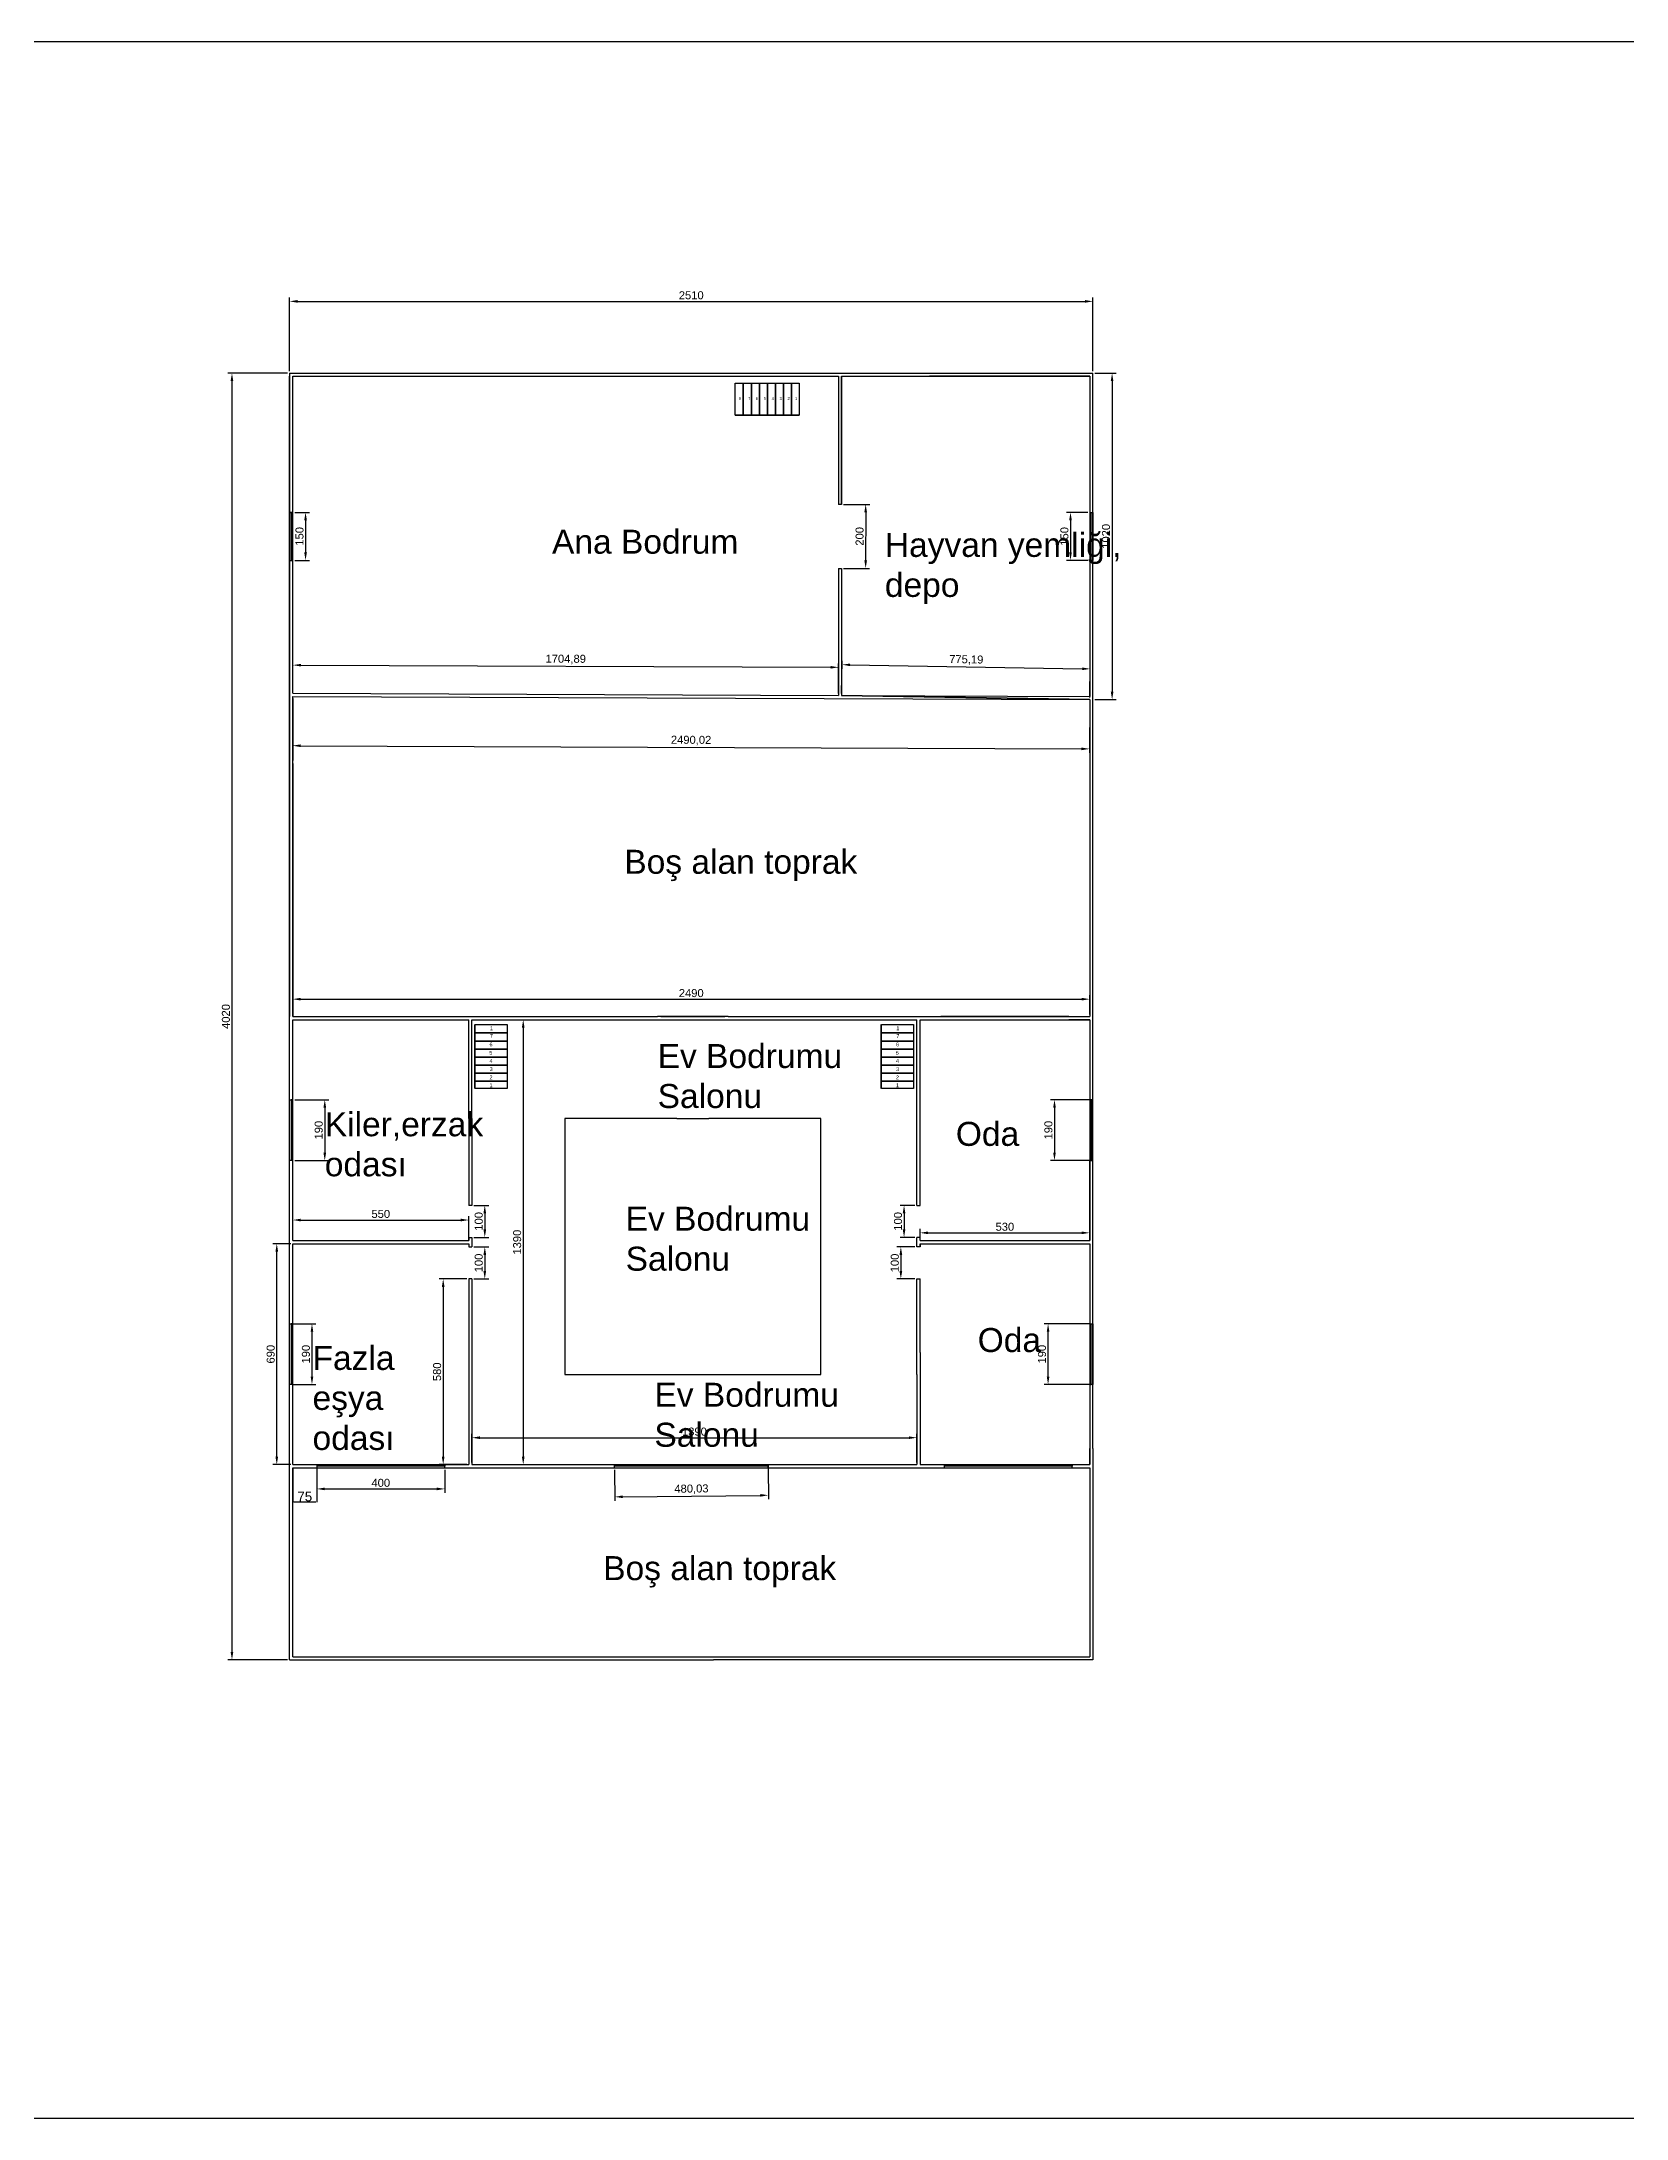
# Model space of a CAD drawing. Header units: millimetres. Extents: x 27207 to 63174, y 4783 to 28482.
# Drawn here: x 43365 to 48317, y 4783 to 11272 of the extents above; entities that cross this region are included whole.
import ezdxf

# ---------------------------------------------------------------- set-up
doc = ezdxf.new("R2010")
doc.units = ezdxf.units.MM
doc.header["$LTSCALE"] = 20
doc.layers.get('Defpoints').update_dxf_attribs({"color": 5})
doc.layers.add('İsimler', color=2, linetype='Continuous')
doc.layers.add('Uzunluklar', color=4, linetype='Continuous', lineweight=211)
doc.styles.add('Arial_3', font='Arial Unicode MS.ttf', dxfattribs={"height": 3})
doc.styles.get("Standard").update_dxf_attribs({"font": 'Arial Unicode MS.ttf'})
doc.dimstyles.new('Decimal-25', dxfattribs={"dimscale": 10, "dimtxt": 2.5, "dimasz": 2.5, "dimexe": 1.25, "dimexo": 0.625, "dimtad": 1, "dimtxsty": 'Standard', "dimcen": 2.5, "dimadec": 0, "dimazin": 0, "dimtfac": 1, "dimtmove": 0, "dimatfit": 3, "dimfxl": 1, "dimarcsym": 0})
doc.dimstyles.new('Decimal-3', dxfattribs={"dimscale": 1.2, "dimtxt": 2.5, "dimasz": 2.5, "dimexe": 1.25, "dimexo": 0.625, "dimtad": 1, "dimtxsty": 'Standard', "dimcen": 2.5, "dimadec": 0, "dimazin": 0, "dimtfac": 1, "dimtmove": 0, "dimatfit": 3, "dimfxl": 1, "dimarcsym": 0})

# ---------------------------------------------------------------- blocks, each defined once
blk = doc.blocks.new('*D220')
at = {"layer": 'Defpoints', "color": 0, "transparency": 16777216}
for p in [(46650, 10460), (44140, 10235.9), (46650, 10235.9)]:
    blk.add_point(p, dxfattribs=at)
at = {"layer": 'Uzunluklar', "color": 0, "lineweight": -2, "transparency": 16777216}
for p, q in [((44140, 10242.1), (44140, 10472.5)), ((44165, 10460), (46625, 10460)), ((46650, 10242.1), (46650, 10472.5))]:
    blk.add_line(p, q, dxfattribs=at)
at = {"layer": 'Uzunluklar', "color": 0, "transparency": 16777216}
for points in [[(44165, 10464.2), (44165, 10455.8), (44140, 10460)], [(46625, 10464.2), (46625, 10455.8), (46650, 10460)]]:
    blk.add_solid(points, dxfattribs=at)
at = {"layer": 'Uzunluklar', "color": 0, "transparency": 16777216, "insert": (45395, 10478.9), "char_height": 25, "attachment_point": 5}
blk.add_mtext('2510', dxfattribs=at)
blk = doc.blocks.new('*D221')
at = {"layer": 'Defpoints', "color": 0, "transparency": 16777216}
for p in [(44140, 10235.9), (43960, 6215.9), (44140, 6215.9)]:
    blk.add_point(p, dxfattribs=at)
at = {"layer": 'Uzunluklar', "color": 0, "lineweight": -2, "transparency": 16777216}
for p, q in [((44133.8, 10235.9), (43947.5, 10235.9)), ((43960, 10210.9), (43960, 6240.9)), ((44133.8, 6215.9), (43947.5, 6215.9))]:
    blk.add_line(p, q, dxfattribs=at)
at = {"layer": 'Uzunluklar', "color": 0, "transparency": 16777216}
for points in [[(43955.8, 10210.9), (43964.2, 10210.9), (43960, 10235.9)], [(43955.8, 6240.9), (43964.2, 6240.9), (43960, 6215.9)]]:
    blk.add_solid(points, dxfattribs=at)
at = {"layer": 'Uzunluklar', "color": 0, "transparency": 16777216, "insert": (43941.1, 8225.9), "char_height": 25, "attachment_point": 5, "rotation": 90}
blk.add_mtext('4020', dxfattribs=at)
blk = doc.blocks.new('*D222')
at = {"layer": 'Defpoints', "color": 0, "transparency": 16777216}
for p in [(45865, 9825.9), (45864.9, 9625.9), (45940, 9625.9)]:
    blk.add_point(p, dxfattribs=at)
at = {"layer": 'Uzunluklar', "color": 0, "lineweight": -2, "transparency": 16777216}
for p, q in [((45871.2, 9825.9), (45952.6, 9825.8)), ((45940.1, 9800.9), (45940, 9650.9)), ((45871.2, 9625.9), (45952.5, 9625.8))]:
    blk.add_line(p, q, dxfattribs=at)
at = {"layer": 'Uzunluklar', "color": 0, "transparency": 16777216}
for points in [[(45935.9, 9800.9), (45944.2, 9800.9), (45940.1, 9825.9)], [(45935.8, 9650.9), (45944.2, 9650.9), (45940, 9625.9)]]:
    blk.add_solid(points, dxfattribs=at)
at = {"layer": 'Uzunluklar', "color": 0, "transparency": 16777216, "insert": (45921.1, 9725.9), "char_height": 25, "attachment_point": 5, "rotation": 89.97666}
blk.add_mtext('200', dxfattribs=at)
blk = doc.blocks.new('*D223')
at = {"layer": 'Defpoints', "color": 0, "transparency": 16777216}
for p in [(46641.6, 9311.8), (45864.9, 9229), (46640, 9215.9)]:
    blk.add_point(p, dxfattribs=at)
at = {"layer": 'Uzunluklar', "color": 0, "lineweight": -2, "transparency": 16777216}
for p, q in [((45865, 9235.3), (45866.8, 9337.5)), ((45891.5, 9324.6), (46616.6, 9312.3)), ((46640.1, 9222.1), (46641.8, 9324.3))]:
    blk.add_line(p, q, dxfattribs=at)
at = {"layer": 'Uzunluklar', "color": 0, "transparency": 16777216}
for points in [[(45891.6, 9328.7), (45891.5, 9320.4), (45866.5, 9325)], [(46616.7, 9316.4), (46616.6, 9308.1), (46641.6, 9311.8)]]:
    blk.add_solid(points, dxfattribs=at)
at = {"layer": 'Uzunluklar', "color": 0, "transparency": 16777216, "insert": (46254.4, 9339.5), "char_height": 25, "attachment_point": 5, "rotation": 359.02779}
blk.add_mtext('775,19', dxfattribs=at)
blk = doc.blocks.new('*D224')
at = {"layer": 'Defpoints', "color": 0, "transparency": 16777216}
for p in [(45855.3, 9316.7), (44150, 9235.9), (45854.9, 9229)]:
    blk.add_point(p, dxfattribs=at)
at = {"layer": 'Uzunluklar', "color": 0, "lineweight": -2, "transparency": 16777216}
for p, q in [((44150.1, 9242.1), (44150.4, 9336.1)), ((44175.4, 9323.5), (45830.3, 9316.8)), ((45854.9, 9235.3), (45855.3, 9329.2))]:
    blk.add_line(p, q, dxfattribs=at)
at = {"layer": 'Uzunluklar', "color": 0, "transparency": 16777216}
for points in [[(44175.4, 9327.6), (44175.4, 9319.3), (44150.4, 9323.6)], [(45830.3, 9321), (45830.3, 9312.7), (45855.3, 9316.7)]]:
    blk.add_solid(points, dxfattribs=at)
at = {"layer": 'Uzunluklar', "color": 0, "transparency": 16777216, "insert": (45002.9, 9341.3), "char_height": 25, "attachment_point": 5, "rotation": 359.7699}
blk.add_mtext('1704,89', dxfattribs=at)
blk = doc.blocks.new('*D225')
at = {"layer": 'Defpoints', "color": 0, "transparency": 16777216}
for p in [(44150, 9800.9), (44150, 9650.9), (44190, 9650.9)]:
    blk.add_point(p, dxfattribs=at)
at = {"layer": 'Uzunluklar', "color": 0, "lineweight": -2, "transparency": 16777216}
for p, q in [((44156.2, 9800.9), (44202.5, 9800.9)), ((44190, 9775.9), (44190, 9675.9)), ((44156.2, 9650.9), (44202.5, 9650.9))]:
    blk.add_line(p, q, dxfattribs=at)
at = {"layer": 'Uzunluklar', "color": 0, "transparency": 16777216}
for points in [[(44185.8, 9775.9), (44194.2, 9775.9), (44190, 9800.9)], [(44185.8, 9675.9), (44194.2, 9675.9), (44190, 9650.9)]]:
    blk.add_solid(points, dxfattribs=at)
at = {"layer": 'Uzunluklar', "color": 0, "transparency": 16777216, "insert": (44171.1, 9725.9), "char_height": 25, "attachment_point": 5, "rotation": 90}
blk.add_mtext('150', dxfattribs=at)
blk = doc.blocks.new('*D226')
at = {"layer": 'Defpoints', "color": 0, "transparency": 16777216}
for p in [(46640, 9800.9), (46580, 9650.9), (46640, 9650.9)]:
    blk.add_point(p, dxfattribs=at)
at = {"layer": 'Uzunluklar', "color": 0, "lineweight": -2, "transparency": 16777216}
for p, q in [((46633.8, 9800.9), (46567.5, 9800.9)), ((46580, 9775.9), (46580, 9675.9)), ((46633.8, 9650.9), (46567.5, 9650.9))]:
    blk.add_line(p, q, dxfattribs=at)
at = {"layer": 'Uzunluklar', "color": 0, "transparency": 16777216}
for points in [[(46575.8, 9775.9), (46584.2, 9775.9), (46580, 9800.9)], [(46575.8, 9675.9), (46584.2, 9675.9), (46580, 9650.9)]]:
    blk.add_solid(points, dxfattribs=at)
at = {"layer": 'Uzunluklar', "color": 0, "transparency": 16777216, "insert": (46561.1, 9725.9), "char_height": 25, "attachment_point": 5, "rotation": 90}
blk.add_mtext('150', dxfattribs=at)
blk = doc.blocks.new('*D227')
at = {"layer": 'Defpoints', "color": 0, "transparency": 16777216}
for p in [(46650, 10235.9), (46650, 9215.9), (46710, 9215.9)]:
    blk.add_point(p, dxfattribs=at)
at = {"layer": 'Uzunluklar', "color": 0, "lineweight": -2, "transparency": 16777216}
for p, q in [((46656.2, 10235.9), (46722.5, 10235.9)), ((46710, 10210.9), (46710, 9240.9)), ((46656.2, 9215.9), (46722.5, 9215.9))]:
    blk.add_line(p, q, dxfattribs=at)
at = {"layer": 'Uzunluklar', "color": 0, "transparency": 16777216}
for points in [[(46705.8, 10210.9), (46714.2, 10210.9), (46710, 10235.9)], [(46705.8, 9240.9), (46714.2, 9240.9), (46710, 9215.9)]]:
    blk.add_solid(points, dxfattribs=at)
at = {"layer": 'Uzunluklar', "color": 0, "transparency": 16777216, "insert": (46691.1, 9725.9), "char_height": 25, "attachment_point": 5, "rotation": 90}
blk.add_mtext('1020', dxfattribs=at)
blk = doc.blocks.new('*D228')
at = {"layer": 'Defpoints', "color": 0, "transparency": 16777216}
for p in [(44150, 9225.9), (46640, 9215.9), (46639.4, 9061.9)]:
    blk.add_point(p, dxfattribs=at)
at = {"layer": 'Uzunluklar', "color": 0, "lineweight": -2, "transparency": 16777216}
for p, q in [((44150, 9219.6), (44149.3, 9059.4)), ((46640, 9209.6), (46639.3, 9049.4)), ((44174.4, 9071.8), (46614.4, 9062))]:
    blk.add_line(p, q, dxfattribs=at)
at = {"layer": 'Uzunluklar', "color": 0, "transparency": 16777216}
for points in [[(44174.4, 9076), (44174.4, 9067.6), (44149.4, 9071.9)], [(46614.4, 9066.2), (46614.4, 9057.8), (46639.4, 9061.9)]]:
    blk.add_solid(points, dxfattribs=at)
at = {"layer": 'Uzunluklar', "color": 0, "transparency": 16777216, "insert": (45394.5, 9088), "char_height": 25, "attachment_point": 5, "rotation": 359.7699}
blk.add_mtext('2490,02', dxfattribs=at)
blk = doc.blocks.new('*D229')
at = {"layer": 'Defpoints', "color": 0, "transparency": 16777216}
for p in [(44150, 7965.9), (44150, 7775.9), (44250, 7775.9)]:
    blk.add_point(p, dxfattribs=at)
at = {"layer": 'Uzunluklar', "color": 0, "lineweight": -2, "transparency": 16777216}
for p, q in [((44156.2, 7965.9), (44262.5, 7965.9)), ((44250, 7940.9), (44250, 7800.9)), ((44156.2, 7775.9), (44262.5, 7775.9))]:
    blk.add_line(p, q, dxfattribs=at)
at = {"layer": 'Uzunluklar', "color": 0, "transparency": 16777216}
for points in [[(44245.8, 7940.9), (44254.2, 7940.9), (44250, 7965.9)], [(44245.8, 7800.9), (44254.2, 7800.9), (44250, 7775.9)]]:
    blk.add_solid(points, dxfattribs=at)
at = {"layer": 'Uzunluklar', "color": 0, "transparency": 16777216, "insert": (44231.1, 7870.9), "char_height": 25, "attachment_point": 5, "rotation": 90}
blk.add_mtext('190', dxfattribs=at)
blk = doc.blocks.new('*D230')
at = {"layer": 'Defpoints', "color": 0, "transparency": 16777216}
for p in [(44700, 7590), (44150, 7525.9), (44700, 7525.9)]:
    blk.add_point(p, dxfattribs=at)
at = {"layer": 'Uzunluklar', "color": 0, "lineweight": -2, "transparency": 16777216}
for p, q in [((44150, 7532.1), (44150, 7602.5)), ((44700, 7532.1), (44700, 7602.5)), ((44175, 7590), (44675, 7590))]:
    blk.add_line(p, q, dxfattribs=at)
at = {"layer": 'Uzunluklar', "color": 0, "transparency": 16777216}
for points in [[(44175, 7594.2), (44175, 7585.8), (44150, 7590)], [(44675, 7594.2), (44675, 7585.8), (44700, 7590)]]:
    blk.add_solid(points, dxfattribs=at)
at = {"layer": 'Uzunluklar', "color": 0, "transparency": 16777216, "insert": (44425, 7608.9), "char_height": 25, "attachment_point": 5}
blk.add_mtext('550', dxfattribs=at)
blk = doc.blocks.new('*D231')
at = {"layer": 'Defpoints', "color": 0, "transparency": 16777216}
for p in [(44145, 7265.9), (44145, 7075.9), (44210, 7075.9)]:
    blk.add_point(p, dxfattribs=at)
at = {"layer": 'Uzunluklar', "color": 0, "lineweight": -2, "transparency": 16777216}
for p, q in [((44151.2, 7265.9), (44222.5, 7265.9)), ((44210, 7240.9), (44210, 7100.9)), ((44151.2, 7075.9), (44222.5, 7075.9))]:
    blk.add_line(p, q, dxfattribs=at)
at = {"layer": 'Uzunluklar', "color": 0, "transparency": 16777216}
for points in [[(44205.8, 7240.9), (44214.2, 7240.9), (44210, 7265.9)], [(44205.8, 7100.9), (44214.2, 7100.9), (44210, 7075.9)]]:
    blk.add_solid(points, dxfattribs=at)
at = {"layer": 'Uzunluklar', "color": 0, "transparency": 16777216, "insert": (44191.1, 7170.9), "char_height": 25, "attachment_point": 5, "rotation": 90}
blk.add_mtext('190', dxfattribs=at)
blk = doc.blocks.new('*D232')
at = {"layer": 'Defpoints', "color": 0, "transparency": 16777216}
for p in [(46510, 7265.9), (46645, 7265.9), (46645, 7075.9)]:
    blk.add_point(p, dxfattribs=at)
at = {"layer": 'Uzunluklar', "color": 0, "lineweight": -2, "transparency": 16777216}
for p, q in [((46638.8, 7265.9), (46497.5, 7265.9)), ((46510, 7100.9), (46510, 7240.9)), ((46638.8, 7075.9), (46497.5, 7075.9))]:
    blk.add_line(p, q, dxfattribs=at)
at = {"layer": 'Uzunluklar', "color": 0, "transparency": 16777216}
for points in [[(46505.8, 7240.9), (46514.2, 7240.9), (46510, 7265.9)], [(46505.8, 7100.9), (46514.2, 7100.9), (46510, 7075.9)]]:
    blk.add_solid(points, dxfattribs=at)
at = {"layer": 'Uzunluklar', "color": 0, "transparency": 16777216, "insert": (46491.1, 7170.9), "char_height": 25, "attachment_point": 5, "rotation": 90}
blk.add_mtext('190', dxfattribs=at)
blk = doc.blocks.new('*D233')
at = {"layer": 'Defpoints', "color": 0, "transparency": 16777216}
for p in [(46645, 7965.9), (46530, 7775.9), (46645, 7775.9)]:
    blk.add_point(p, dxfattribs=at)
at = {"layer": 'Uzunluklar', "color": 0, "lineweight": -2, "transparency": 16777216}
for p, q in [((46638.8, 7965.9), (46517.5, 7965.9)), ((46530, 7940.9), (46530, 7800.9)), ((46638.8, 7775.9), (46517.5, 7775.9))]:
    blk.add_line(p, q, dxfattribs=at)
at = {"layer": 'Uzunluklar', "color": 0, "transparency": 16777216}
for points in [[(46525.8, 7940.9), (46534.2, 7940.9), (46530, 7965.9)], [(46525.8, 7800.9), (46534.2, 7800.9), (46530, 7775.9)]]:
    blk.add_solid(points, dxfattribs=at)
at = {"layer": 'Uzunluklar', "color": 0, "transparency": 16777216, "insert": (46511.1, 7870.9), "char_height": 25, "attachment_point": 5, "rotation": 90}
blk.add_mtext('190', dxfattribs=at)
blk = doc.blocks.new('*D234')
at = {"layer": 'Defpoints', "color": 0, "transparency": 16777216}
for p in [(46100, 7635.9), (46060, 7535.9), (46100, 7535.9)]:
    blk.add_point(p, dxfattribs=at)
at = {"layer": 'Uzunluklar', "color": 0, "lineweight": -2, "transparency": 16777216}
for p, q in [((46093.8, 7635.9), (46047.5, 7635.9)), ((46060, 7610.9), (46060, 7560.9)), ((46093.8, 7535.9), (46047.5, 7535.9))]:
    blk.add_line(p, q, dxfattribs=at)
at = {"layer": 'Uzunluklar', "color": 0, "transparency": 16777216}
for points in [[(46055.8, 7610.9), (46064.2, 7610.9), (46060, 7635.9)], [(46055.8, 7560.9), (46064.2, 7560.9), (46060, 7535.9)]]:
    blk.add_solid(points, dxfattribs=at)
at = {"layer": 'Uzunluklar', "color": 0, "transparency": 16777216, "insert": (46041.1, 7585.9), "char_height": 25, "attachment_point": 5, "rotation": 90}
blk.add_mtext('100', dxfattribs=at)
blk = doc.blocks.new('*D235')
at = {"layer": 'Defpoints', "color": 0, "transparency": 16777216}
for p in [(46100, 7505.9), (46050, 7405.9), (46100, 7405.9)]:
    blk.add_point(p, dxfattribs=at)
at = {"layer": 'Uzunluklar', "color": 0, "lineweight": -2, "transparency": 16777216}
for p, q in [((46093.8, 7505.9), (46037.5, 7505.9)), ((46050, 7480.9), (46050, 7430.9)), ((46093.8, 7405.9), (46037.5, 7405.9))]:
    blk.add_line(p, q, dxfattribs=at)
at = {"layer": 'Uzunluklar', "color": 0, "transparency": 16777216}
for points in [[(46045.8, 7480.9), (46054.2, 7480.9), (46050, 7505.9)], [(46045.8, 7430.9), (46054.2, 7430.9), (46050, 7405.9)]]:
    blk.add_solid(points, dxfattribs=at)
at = {"layer": 'Uzunluklar', "color": 0, "transparency": 16777216, "insert": (46031.1, 7455.9), "char_height": 25, "attachment_point": 5, "rotation": 90}
blk.add_mtext('100', dxfattribs=at)
blk = doc.blocks.new('*D236')
at = {"layer": 'Defpoints', "color": 0, "transparency": 16777216}
for p in [(44710, 7635.9), (44710, 7535.9), (44750, 7535.9)]:
    blk.add_point(p, dxfattribs=at)
at = {"layer": 'Uzunluklar', "color": 0, "lineweight": -2, "transparency": 16777216}
for p, q in [((44716.2, 7635.9), (44762.5, 7635.9)), ((44750, 7610.9), (44750, 7560.9)), ((44716.2, 7535.9), (44762.5, 7535.9))]:
    blk.add_line(p, q, dxfattribs=at)
at = {"layer": 'Uzunluklar', "color": 0, "transparency": 16777216}
for points in [[(44745.8, 7610.9), (44754.2, 7610.9), (44750, 7635.9)], [(44745.8, 7560.9), (44754.2, 7560.9), (44750, 7535.9)]]:
    blk.add_solid(points, dxfattribs=at)
at = {"layer": 'Uzunluklar', "color": 0, "transparency": 16777216, "insert": (44731.1, 7585.9), "char_height": 25, "attachment_point": 5, "rotation": 90}
blk.add_mtext('100', dxfattribs=at)
blk = doc.blocks.new('*D237')
at = {"layer": 'Defpoints', "color": 0, "transparency": 16777216}
for p in [(44710, 7505.9), (44710, 7405.9), (44750, 7405.9)]:
    blk.add_point(p, dxfattribs=at)
at = {"layer": 'Uzunluklar', "color": 0, "lineweight": -2, "transparency": 16777216}
for p, q in [((44716.2, 7505.9), (44762.5, 7505.9)), ((44750, 7480.9), (44750, 7430.9)), ((44716.2, 7405.9), (44762.5, 7405.9))]:
    blk.add_line(p, q, dxfattribs=at)
at = {"layer": 'Uzunluklar', "color": 0, "transparency": 16777216}
for points in [[(44745.8, 7480.9), (44754.2, 7480.9), (44750, 7505.9)], [(44745.8, 7430.9), (44754.2, 7430.9), (44750, 7405.9)]]:
    blk.add_solid(points, dxfattribs=at)
at = {"layer": 'Uzunluklar', "color": 0, "transparency": 16777216, "insert": (44731.1, 7455.9), "char_height": 25, "attachment_point": 5, "rotation": 90}
blk.add_mtext('100', dxfattribs=at)
blk = doc.blocks.new('*D238')
at = {"layer": 'Defpoints', "color": 0, "transparency": 16777216}
for p in [(44700, 7405.9), (44620, 6825.9), (44700, 6825.9)]:
    blk.add_point(p, dxfattribs=at)
at = {"layer": 'Uzunluklar', "color": 0, "lineweight": -2, "transparency": 16777216}
for p, q in [((44693.8, 7405.9), (44607.5, 7405.9)), ((44620, 7380.9), (44620, 6850.9)), ((44693.8, 6825.9), (44607.5, 6825.9))]:
    blk.add_line(p, q, dxfattribs=at)
at = {"layer": 'Uzunluklar', "color": 0, "transparency": 16777216}
for points in [[(44615.8, 7380.9), (44624.2, 7380.9), (44620, 7405.9)], [(44615.8, 6850.9), (44624.2, 6850.9), (44620, 6825.9)]]:
    blk.add_solid(points, dxfattribs=at)
at = {"layer": 'Uzunluklar', "color": 0, "transparency": 16777216, "insert": (44601.1, 7115.9), "char_height": 25, "attachment_point": 5, "rotation": 90}
blk.add_mtext('580', dxfattribs=at)
blk = doc.blocks.new('*D239')
at = {"layer": 'Defpoints', "color": 0, "transparency": 16777216}
for p in [(44225, 6815.9), (44625, 6815.9), (44625, 6750)]:
    blk.add_point(p, dxfattribs=at)
at = {"layer": 'Uzunluklar', "color": 0, "lineweight": -2, "transparency": 16777216}
for p, q in [((44225, 6809.6), (44225, 6737.5)), ((44250, 6750), (44600, 6750)), ((44625, 6809.6), (44625, 6737.5))]:
    blk.add_line(p, q, dxfattribs=at)
at = {"layer": 'Uzunluklar', "color": 0, "transparency": 16777216}
for points in [[(44250, 6754.2), (44250, 6745.8), (44225, 6750)], [(44600, 6754.2), (44600, 6745.8), (44625, 6750)]]:
    blk.add_solid(points, dxfattribs=at)
at = {"layer": 'Uzunluklar', "color": 0, "transparency": 16777216, "insert": (44425, 6768.9), "char_height": 25, "attachment_point": 5}
blk.add_mtext('400', dxfattribs=at)
blk = doc.blocks.new('*D240')
at = {"layer": 'Defpoints', "color": 0, "transparency": 16777216}
for p in [(45155, 6815.9), (45635, 6820.9), (45635.9, 6730.2)]:
    blk.add_point(p, dxfattribs=at)
at = {"layer": 'Uzunluklar', "color": 0, "lineweight": -2, "transparency": 16777216}
for p, q in [((45635.1, 6814.6), (45636.1, 6717.7)), ((45155.1, 6809.6), (45156.1, 6712.7)), ((45180.9, 6725.4), (45610.9, 6729.9))]:
    blk.add_line(p, q, dxfattribs=at)
at = {"layer": 'Uzunluklar', "color": 0, "transparency": 16777216}
for points in [[(45180.9, 6729.6), (45181, 6721.3), (45155.9, 6725.2)], [(45610.9, 6734.1), (45611, 6725.7), (45635.9, 6730.2)]]:
    blk.add_solid(points, dxfattribs=at)
at = {"layer": 'Uzunluklar', "color": 0, "transparency": 16777216, "insert": (45395.7, 6748.8), "char_height": 25, "attachment_point": 5, "rotation": 0.59681}
blk.add_mtext('480,03', dxfattribs=at)
blk = doc.blocks.new('*D241')
at = {"layer": 'Defpoints', "color": 0, "transparency": 16777216}
for p in [(44100, 7515.9), (44150, 7515.9), (44150, 6825.9)]:
    blk.add_point(p, dxfattribs=at)
at = {"layer": 'Uzunluklar', "color": 0, "lineweight": -2, "transparency": 16777216}
for p, q in [((44143.8, 7515.9), (44087.5, 7515.9)), ((44100, 6850.9), (44100, 7490.9)), ((44143.8, 6825.9), (44087.5, 6825.9))]:
    blk.add_line(p, q, dxfattribs=at)
at = {"layer": 'Uzunluklar', "color": 0, "transparency": 16777216}
for points in [[(44095.8, 7490.9), (44104.2, 7490.9), (44100, 7515.9)], [(44095.8, 6850.9), (44104.2, 6850.9), (44100, 6825.9)]]:
    blk.add_solid(points, dxfattribs=at)
at = {"layer": 'Uzunluklar', "color": 0, "transparency": 16777216, "insert": (44081.1, 7170.9), "char_height": 25, "attachment_point": 5, "rotation": 90}
blk.add_mtext('690', dxfattribs=at)
blk = doc.blocks.new('*D242')
at = {"layer": 'Defpoints', "color": 0, "transparency": 16777216}
for p in [(46640, 7550), (46110, 7525.9), (46640, 7525.9)]:
    blk.add_point(p, dxfattribs=at)
at = {"layer": 'Uzunluklar', "color": 0, "lineweight": -2, "transparency": 16777216}
for p, q in [((46110, 7532.1), (46110, 7562.5)), ((46135, 7550), (46615, 7550)), ((46640, 7532.1), (46640, 7562.5))]:
    blk.add_line(p, q, dxfattribs=at)
at = {"layer": 'Uzunluklar', "color": 0, "transparency": 16777216}
for points in [[(46135, 7554.2), (46135, 7545.8), (46110, 7550)], [(46615, 7554.2), (46615, 7545.8), (46640, 7550)]]:
    blk.add_solid(points, dxfattribs=at)
at = {"layer": 'Uzunluklar', "color": 0, "transparency": 16777216, "insert": (46375, 7568.9), "char_height": 25, "attachment_point": 5}
blk.add_mtext('530', dxfattribs=at)
blk = doc.blocks.new('*D243')
at = {"layer": 'Defpoints', "color": 0, "transparency": 16777216}
for p in [(46100, 6910), (44710, 6825.9), (46100, 6825.9)]:
    blk.add_point(p, dxfattribs=at)
at = {"layer": 'Uzunluklar', "color": 0, "lineweight": -2, "transparency": 16777216}
for p, q in [((44710, 6832.1), (44710, 6922.5)), ((44735, 6910), (46075, 6910)), ((46100, 6832.1), (46100, 6922.5))]:
    blk.add_line(p, q, dxfattribs=at)
at = {"layer": 'Uzunluklar', "color": 0, "transparency": 16777216}
for points in [[(44735, 6914.2), (44735, 6905.8), (44710, 6910)], [(46075, 6914.2), (46075, 6905.8), (46100, 6910)]]:
    blk.add_solid(points, dxfattribs=at)
at = {"layer": 'Uzunluklar', "color": 0, "transparency": 16777216, "insert": (45405, 6928.9), "char_height": 25, "attachment_point": 5}
blk.add_mtext('1390', dxfattribs=at)
blk = doc.blocks.new('*D244')
at = {"layer": 'Defpoints', "color": 0, "transparency": 16777216}
for p in [(44710, 8215.9), (44710, 6825.9), (44870, 6825.9)]:
    blk.add_point(p, dxfattribs=at)
at = {"layer": 'Uzunluklar', "color": 0, "lineweight": -2, "transparency": 16777216}
for p, q in [((44716.2, 8215.9), (44882.5, 8215.9)), ((44870, 8190.9), (44870, 6850.9)), ((44716.2, 6825.9), (44882.5, 6825.9))]:
    blk.add_line(p, q, dxfattribs=at)
at = {"layer": 'Uzunluklar', "color": 0, "transparency": 16777216}
for points in [[(44865.8, 8190.9), (44874.2, 8190.9), (44870, 8215.9)], [(44865.8, 6850.9), (44874.2, 6850.9), (44870, 6825.9)]]:
    blk.add_solid(points, dxfattribs=at)
at = {"layer": 'Uzunluklar', "color": 0, "transparency": 16777216, "insert": (44851.1, 7520.9), "char_height": 25, "attachment_point": 5, "rotation": 90}
blk.add_mtext('1390', dxfattribs=at)
blk = doc.blocks.new('*D245')
at = {"layer": 'Defpoints', "color": 0, "transparency": 16777216}
for p in [(46640, 8280), (44150, 8225.9), (46640, 8225.9)]:
    blk.add_point(p, dxfattribs=at)
at = {"layer": 'Uzunluklar', "color": 0, "lineweight": -2, "transparency": 16777216}
for p, q in [((44150, 8232.1), (44150, 8292.5)), ((44175, 8280), (46615, 8280)), ((46640, 8232.1), (46640, 8292.5))]:
    blk.add_line(p, q, dxfattribs=at)
at = {"layer": 'Uzunluklar', "color": 0, "transparency": 16777216}
for points in [[(44175, 8284.2), (44175, 8275.8), (44150, 8280)], [(46615, 8284.2), (46615, 8275.8), (46640, 8280)]]:
    blk.add_solid(points, dxfattribs=at)
at = {"layer": 'Uzunluklar', "color": 0, "transparency": 16777216, "insert": (45395, 8298.9), "char_height": 25, "attachment_point": 5}
blk.add_mtext('2490', dxfattribs=at)
blk = doc.blocks.new('*D246')
at = {"layer": 'Defpoints', "color": 0, "transparency": 16777216}
for p in [(44150, 6815.9), (44225, 6820.9), (44225, 6710)]:
    blk.add_point(p, dxfattribs=at)
at = {"layer": 'Uzunluklar', "color": 0, "lineweight": -2, "transparency": 16777216}
for p, q in [((44150, 6815.1), (44150, 6708.5)), ((44225, 6820.1), (44225, 6708.5)), ((44153, 6710), (44222, 6710))]:
    blk.add_line(p, q, dxfattribs=at)
at = {"layer": 'Uzunluklar', "color": 0, "transparency": 16777216}
for points in [[(44153, 6710.5), (44153, 6709.5), (44150, 6710)], [(44222, 6710.5), (44222, 6709.5), (44225, 6710)]]:
    blk.add_solid(points, dxfattribs=at)
at = {"layer": 'Uzunluklar', "color": 0, "transparency": 16777216, "insert": (44187.5, 6726), "char_height": 3, "attachment_point": 5}
blk.add_mtext('{\\H10x;75}', dxfattribs=at)

msp = doc.modelspace()

# ---------------------------------------------------------------- linework, layer by layer
for p, q in [((44140, 10235.885), (46650, 10235.885)), ((44140, 10235.885), (44140, 9225.885)), ((44140, 6225.885), (44140, 10225.885)), ((44150, 10225.885), (44158, 10225.885)), ((44150.04, 9235.885), (44150, 10225.885)), ((44158, 10225.885), (45855, 10225.885)), ((45532.323, 10104.362), (45532.323, 10204.362)), ((45532.323, 10204.362), (45732.323, 10204.362)), ((45557.323, 10104.362), (45557.323, 10204.362)), ((45558.323, 10104.362), (45558.323, 10204.362)), ((45563.847, 10204.362), (45602.336, 10204.362)), ((45583.323, 10104.362), (45583.323, 10204.362)), ((45584.323, 10104.362), (45584.323, 10204.362)), ((45608.323, 10104.362), (45608.323, 10204.362)), ((45609.323, 10104.362), (45609.323, 10204.362)), ((45633.323, 10104.362), (45633.323, 10204.362)), ((45634.323, 10104.362), (45634.323, 10204.362)), ((45654.718, 10204.362), (45710.045, 10204.362)), ((45658.323, 10104.362), (45658.323, 10204.362)), ((45659.323, 10104.362), (45659.323, 10204.362)), ((45683.323, 10104.362), (45683.323, 10204.362)), ((45684.323, 10104.362), (45684.323, 10204.362)), ((45708.323, 10104.362), (45708.323, 10204.362)), ((45709.323, 10104.362), (45709.323, 10204.362)), ((45732.323, 10204.362), (45732.323, 10104.362)), ((45855, 10225.885), (45855, 9825.885)), ((45864.941, 9825.885), (45865, 10225.885)), ((45865, 10225.885), (46140, 10225.885)), ((45865, 10225.885), (46140, 10225.885)), ((45865, 10225.885), (45865, 9825.885)), ((46140, 10225.885), (46640, 10225.885)), ((46640, 10225.885), (46140, 10225.885)), ((46640, 10225.885), (46640, 9225.885)), ((46640, 10225.885), (46640, 9800.885)), ((46650, 7965.885), (46650, 10235.885)), ((45732.323, 10173.575), (45732.323, 10128.475)), ((45732.323, 10104.362), (45532.323, 10104.362)), ((45732.323, 10103.362), (45532.323, 10103.362)), ((44140, 9650.885), (44140, 9800.885)), ((44150, 9800.885), (44140, 9800.885)), ((44140, 9800.885), (44145, 9800.885)), ((44145, 9800.885), (44145, 9650.885)), ((44150, 9650.885), (44150, 9800.885)), ((45865, 9825.885), (45855, 9825.885)), ((46640, 9800.885), (46650, 9800.885)), ((46645, 9650.885), (46645, 9800.885)), ((46650, 9800.885), (46650, 9650.885)), ((44140, 9650.885), (44150, 9650.885)), ((45855, 9625.885), (45865, 9625.885)), ((45855, 9625.885), (45855, 9229.206)), ((45864.919, 9625.885), (45864.919, 9229.038)), ((46650, 9650.885), (46640, 9650.885)), ((46640, 9650.885), (46645, 9650.885)), ((44140, 9225.885), (44140, 8225.885)), ((44150, 9215.885), (44150, 9225.885)), ((44150, 9225.885), (46640, 9215.885)), ((44150, 9025.885), (44150, 9215.885)), ((44150, 9215.885), (44150, 9025.885)), ((44150.04, 9235.885), (45854.919, 9229.038)), ((44150.04, 9235.885), (44150.04, 9235.885)), ((46640, 9215.885), (45864.919, 9229.038)), ((45864.919, 9229.038), (46640, 9215.885)), ((45868.019, 9228.985), (46640.04, 9225.885)), ((46640, 9215.885), (46640, 9015.885)), ((44150, 9015.885), (44150, 9030)), ((44150, 8225.885), (44150, 9015.885)), ((44150, 9015.885), (44150, 8225.885)), ((46640, 9015.885), (46640, 8225.885)), ((44150, 8225.885), (45290, 8225.885)), ((44150, 7525.885), (44150, 8215.885)), ((44150, 8215.885), (44700, 8215.885)), ((44150, 8215.885), (44225, 8215.885)), ((44225, 8225.885), (44625, 8225.885)), ((44700, 7907.513), (44700, 8215.885)), ((44710, 8215.885), (45300, 8215.885)), ((44710, 7907.513), (44710, 8215.885)), ((44718.481, 8001.04), (44718.481, 8201.04)), ((44719.481, 8001.04), (44719.481, 8201.04)), ((44719.481, 8201.04), (44819.481, 8201.04)), ((44719.481, 8176.04), (44819.481, 8176.04)), ((44819.481, 8201.04), (44819.481, 8001.04)), ((45500, 8225.885), (45290, 8225.885)), ((45300, 8225.885), (45500, 8225.885)), ((45300, 8215.885), (45500, 8215.885)), ((45510, 8225.885), (45500, 8225.885)), ((45500, 8215.885), (46100, 8215.885)), ((45510, 8225.885), (46640, 8225.885)), ((45988.481, 8001.04), (45988.481, 8201.04)), ((45989.481, 8001.04), (45989.481, 8201.04)), ((45989.481, 8201.04), (46089.481, 8201.04)), ((45989.481, 8176.04), (46089.481, 8176.04)), ((46089.481, 8201.04), (46089.481, 8001.04)), ((46100, 7907.513), (46100, 8215.885)), ((46110, 8215.885), (46640, 8215.885)), ((46110, 7907.513), (46110, 8215.885)), ((46575, 8225.885), (46175, 8225.885)), ((46640, 8215.885), (46575, 8215.885)), ((46640, 8215.885), (46640, 7525.885)), ((44719.481, 8175.04), (44819.481, 8175.04)), ((44719.481, 8150.04), (44819.481, 8150.04)), ((44719.481, 8149.04), (44819.481, 8149.04)), ((44719.481, 8125.04), (44819.481, 8125.04)), ((44719.481, 8124.04), (44819.481, 8124.04)), ((44819.481, 8169.516), (44819.481, 8131.027)), ((45989.481, 8175.04), (46089.481, 8175.04)), ((45989.481, 8150.04), (46089.481, 8150.04)), ((45989.481, 8149.04), (46089.481, 8149.04)), ((45989.481, 8125.04), (46089.481, 8125.04)), ((45989.481, 8124.04), (46089.481, 8124.04)), ((46089.481, 8169.516), (46089.481, 8131.027)), ((44719.481, 8100.04), (44819.481, 8100.04)), ((44719.481, 8099.04), (44819.481, 8099.04)), ((44719.481, 8075.04), (44819.481, 8075.04)), ((44719.481, 8074.04), (44819.481, 8074.04)), ((44719.481, 8050.04), (44819.481, 8050.04)), ((44719.481, 8049.04), (44819.481, 8049.04)), ((44819.481, 8078.645), (44819.481, 8023.318)), ((45989.481, 8100.04), (46089.481, 8100.04)), ((45989.481, 8099.04), (46089.481, 8099.04)), ((45989.481, 8075.04), (46089.481, 8075.04)), ((45989.481, 8074.04), (46089.481, 8074.04)), ((45989.481, 8050.04), (46089.481, 8050.04)), ((45989.481, 8049.04), (46089.481, 8049.04)), ((46089.481, 8078.645), (46089.481, 8023.318)), ((44719.481, 8025.04), (44819.481, 8025.04)), ((44719.481, 8024.04), (44819.481, 8024.04)), ((44819.481, 8001.04), (44719.481, 8001.04)), ((44788.694, 8001.04), (44743.594, 8001.04)), ((45989.481, 8025.04), (46089.481, 8025.04)), ((45989.481, 8024.04), (46089.481, 8024.04)), ((46089.481, 8001.04), (45989.481, 8001.04)), ((46058.694, 8001.04), (46013.594, 8001.04)), ((44140, 7775.885), (44140, 7965.885)), ((44140, 7965.885), (44150, 7965.885)), ((44150, 7965.885), (44145, 7965.885)), ((44145, 7965.885), (44145, 7775.885)), ((46650, 7965.885), (46640, 7965.885)), ((46640, 7965.885), (46645, 7965.885)), ((46645, 7965.885), (46645, 7775.885)), ((46650, 7775.885), (46650, 7965.885)), ((44700, 7907.513), (44700, 7635.885)), ((44710, 7907.513), (44710, 7635.885)), ((45350, 7907.513), (45000, 7907.513)), ((45000, 7907.513), (45000, 7107.513)), ((45350, 7907.513), (45450, 7907.513)), ((45800, 7907.513), (45450, 7907.513)), ((45800, 7107.513), (45800, 7907.513)), ((46100, 7635.885), (46100, 7907.513)), ((46110, 7635.885), (46110, 7907.513)), ((44150, 7775.885), (44140, 7775.885)), ((44150, 7525.885), (44150, 7775.885)), ((46640, 7525.885), (46640, 7775.885)), ((46640, 7775.885), (46650, 7775.885)), ((46650, 6875.885), (46650, 7775.885)), ((44710, 7635.885), (44700, 7635.885)), ((46100, 7635.885), (46110, 7635.885)), ((44700, 7535.885), (44700, 7525.885)), ((44700, 7525.885), (44700, 7535.885)), ((44700, 7535.885), (44710, 7535.885)), ((44710, 7535.885), (44710, 7505.885)), ((46100, 7505.885), (46100, 7535.885)), ((46110, 7535.885), (46100, 7535.885)), ((46110, 7525.885), (46110, 7535.885)), ((46110, 7525.885), (46110, 7535.885)), ((44150, 7525.885), (44700, 7525.885)), ((44150, 6825.885), (44150, 7515.885)), ((44150, 7515.885), (44700, 7515.885)), ((44700, 7515.885), (44700, 7505.885)), ((44700, 7515.885), (44700, 7505.885)), ((44700, 7505.885), (44710, 7505.885)), ((46110, 7505.885), (46100, 7505.885)), ((46110, 7525.885), (46640, 7525.885)), ((46110, 7515.885), (46640, 7515.885)), ((46110, 7505.885), (46110, 7515.885)), ((46110, 7515.885), (46110, 7505.885)), ((46640, 7515.885), (46640, 7375.885)), ((46640, 7515.885), (46640, 7265.885)), ((44700, 7405.885), (44700, 7107.513)), ((44710, 7405.885), (44700, 7405.885)), ((44710, 7405.885), (44710, 7107.513)), ((46100, 7107.513), (46100, 7405.885)), ((46100, 7405.885), (46110, 7405.885)), ((46110, 7175.885), (46110, 7405.885)), ((46640, 7375.885), (46640, 6875.885)), ((44140, 7075.885), (44140, 7265.885)), ((44140, 7265.885), (44150, 7265.885)), ((44150, 7265.885), (44145, 7265.885)), ((44145, 7265.885), (44145, 7075.885)), ((46640, 7265.885), (46650, 7265.885)), ((46645, 7075.885), (46645, 7265.885)), ((46650, 7265.885), (46650, 7075.885)), ((46110, 7175.885), (46110, 6825.885)), ((44150, 7075.885), (44140, 7075.885)), ((44150, 6825.885), (44150, 7075.885)), ((44700, 7107.513), (44700, 6825.885)), ((44710, 7107.513), (44710, 6825.885)), ((45000, 7107.513), (45800, 7107.513)), ((46100, 7107.513), (46100, 6825.885)), ((46650, 7075.885), (46640, 7075.885)), ((46640, 7075.885), (46645, 7075.885)), ((44140, 6215.885), (44140, 6825.885)), ((44150, 6825.885), (44700, 6825.885)), ((44150, 6825.885), (44225, 6825.885)), ((44150, 6225.885), (44150, 6815.885)), ((44150, 6815.885), (44945, 6815.885)), ((44150, 6815.885), (44945, 6815.885)), ((44225, 6825.885), (44225, 6815.885)), ((44625, 6820.885), (44225, 6820.885)), ((44225, 6815.885), (44625, 6815.885)), ((44625, 6815.885), (44625, 6825.885)), ((44625, 6825.885), (44625, 6820.885)), ((44710, 6825.885), (46100, 6825.885)), ((44945, 6815.885), (44955, 6815.885)), ((44955, 6815.885), (45845, 6815.885)), ((44955, 6815.885), (45155, 6815.885)), ((45155, 6815.885), (45155, 6825.885)), ((45155, 6825.885), (45635, 6825.885)), ((45355, 6820.885), (45155, 6820.885)), ((45635, 6820.885), (45355, 6820.885)), ((45635, 6825.885), (45635, 6815.885)), ((45635, 6815.885), (45635, 6820.885)), ((45845, 6815.885), (45855, 6815.885)), ((45855, 6815.885), (46640, 6815.885)), ((46110, 6825.885), (46640, 6825.885)), ((46110, 6825.885), (46185, 6825.885)), ((46185, 6825.885), (46185, 6815.885)), ((46585, 6820.885), (46185, 6820.885)), ((46185, 6815.885), (46585, 6815.885)), ((46585, 6815.885), (46585, 6825.885)), ((46585, 6825.885), (46585, 6820.885)), ((46640, 6875.885), (46640, 6825.885)), ((46640, 6825.885), (46640, 6875.885)), ((46640, 6815.885), (46640, 6225.885)), ((46650, 6875.885), (46650, 6215.885)), ((44140, 6215.885), (45465, 6215.885)), ((44150, 6225.885), (46640, 6225.885)), ((46650, 6215.885), (45465, 6215.885))]:
    msp.add_line(p, q)
at = {"ltscale": 75}
msp.add_lwpolyline([(31075.758, 11271.77), (60086.905, 11271.77), (60086.905, 4783.21), (31075.758, 4783.21)], close=True, dxfattribs=at)

# ---------------------------------------------------------------- texts
at = {"attachment_point": 1, "style": 'Arial_3'}
for s, width, insert, char_height in [('8', 25, (45543.242, 10161.09), 9), ('7', 25, (45572.721, 10161.09), 9), ('6', 25, (45596.602, 10161.09), 9), ('5', 25, (45621.604, 10161.09), 9), ('4', 25, (45646.232, 10161.09), 9), ('3', 25, (45670.859, 10161.09), 9), ('2', 25, (45695.861, 10161.09), 9), ('1', 25, (45718.996, 10161.09), 9), ('1', 46.18692, (44765.947, 8195.156), 12), ('1', 46.18692, (46035.947, 8195.156), 12), ('5', 46.18692, (44764.156, 8118.6), 12), ('6', 46.18692, (44764.756, 8144.612), 12), ('7', 46.18692, (44765.947, 8170.776), 12), ('5', 46.18692, (46034.156, 8118.6), 12), ('6', 46.18692, (46034.756, 8144.612), 12), ('7', 46.18692, (46035.947, 8170.776), 12), ('4', 46.18692, (44764.752, 8093.03), 12), ('3', 46.18692, (44765.347, 8067.46), 12), ('4', 46.18692, (46034.752, 8093.03), 12), ('3', 46.18692, (46035.347, 8067.46), 12), ('2', 46.18692, (44764.798, 8041.789), 12), ('1', 46.18692, (44765.058, 8016.96), 12), ('2', 46.18692, (46034.798, 8041.789), 12), ('1', 46.18692, (46035.058, 8016.96), 12)]:
    msp.add_mtext_dynamic_manual_height_columns(s, width=width, gutter_width=15, heights=[0], dxfattribs=dict(at, insert=insert, char_height=char_height))
at = {"layer": 'İsimler', "char_height": 75, "attachment_point": 1, "style": 'Arial_3'}
for s, width, heights, insert in [('{\\fArial Unicode MS|b0|i0|c134|p34;Ana }Bodrum', 642.84172, [308.61], (44960, 9746.739)), ('Hayvan yemliği, depo', 764.94903, [308.61], (46000, 9736.739)), ('Boş alan toprak', 864.0868, [261.137], (45185.913, 8746.739)), ('Ev Bodrumu Salonu', 823.34113, [237.855], (45290, 8140)), ('Kiler,erzak odası', 498.24104, [308.61], (44250, 7926.739)), ('Oda', 498.24104, [308.61], (46221.759, 7896.739)), ('Ev Bodrumu Salonu', 823.34113, [237.855], (45190, 7631.739)), ('Oda', 498.24104, [308.61], (46290, 7252.624)), ('Fazla eşya odası', 498.24104, [308.61], (44211.759, 7196.739)), ('Ev Bodrumu Salonu', 823.34113, [237.855], (45280, 7081.739)), ('Boş alan toprak', 864.0868, [261.137], (45120, 6540))]:
    msp.add_mtext_dynamic_manual_height_columns(s, width=width, gutter_width=15, heights=heights, dxfattribs=dict(at, insert=insert))

# ---------------------------------------------------------------- dimensions: what is measured, and where the dimension line sits
at = {"layer": 'Uzunluklar'}
for base, p1, p2, picture, middle in [((46650, 10460), (44140, 10235.885), (46650, 10235.885), '*D220', (45395, 10478.921)), ((46640, 8280), (44150, 8225.885), (46640, 8225.885), '*D245', (45395, 8298.921)), ((44700, 7590), (44150, 7525.885), (44700, 7525.885), '*D230', (44425, 7608.921)), ((46640, 7550), (46110, 7525.885), (46640, 7525.885), '*D242', (46375, 7568.921)), ((46100, 6910), (44710, 6825.885), (46100, 6825.885), '*D243', (45405, 6928.921)), ((44625, 6750), (44225, 6815.885), (44625, 6815.885), '*D239', (44425, 6768.921))]:
    dim = msp.add_linear_dim(base=base, p1=p1, p2=p2, dimstyle='Decimal-25', dxfattribs=at)
    dim.commit()
    dim.dimension.update_dxf_attribs({"geometry": picture, "text_midpoint": middle})
for base, p1, p2, picture, middle in [((43960, 6215.885), (44140, 10235.885), (44140, 6215.885), '*D221', (43941.079, 8225.885)), ((46710, 9215.885), (46650, 10235.885), (46650, 9215.885), '*D227', (46691.079, 9725.885)), ((44190, 9650.885), (44150, 9800.885), (44150, 9650.885), '*D225', (44171.079, 9725.885)), ((46580, 9650.885), (46640, 9800.885), (46640, 9650.885), '*D226', (46561.079, 9725.885)), ((44870, 6825.885), (44710, 8215.885), (44710, 6825.885), '*D244', (44851.079, 7520.885)), ((44250, 7775.885), (44150, 7965.885), (44150, 7775.885), '*D229', (44231.079, 7870.885)), ((46530, 7775.885), (46645, 7965.885), (46645, 7775.885), '*D233', (46511.079, 7870.885)), ((44750, 7535.885), (44710, 7635.885), (44710, 7535.885), '*D236', (44731.079, 7585.885)), ((46060, 7535.885), (46100, 7635.885), (46100, 7535.885), '*D234', (46041.079, 7585.885)), ((44100, 7515.885), (44150, 6825.885), (44150, 7515.885), '*D241', (44081.079, 7170.885)), ((44750, 7405.885), (44710, 7505.885), (44710, 7405.885), '*D237', (44731.079, 7455.885)), ((46050, 7405.885), (46100, 7505.885), (46100, 7405.885), '*D235', (46031.079, 7455.885)), ((44620, 6825.885), (44700, 7405.885), (44700, 6825.885), '*D238', (44601.079, 7115.885)), ((44210, 7075.885), (44145, 7265.885), (44145, 7075.885), '*D231', (44191.079, 7170.885)), ((46510, 7265.885), (46645, 7075.885), (46645, 7265.885), '*D232', (46491.079, 7170.885))]:
    dim = msp.add_linear_dim(base=base, p1=p1, p2=p2, angle=90, dimstyle='Decimal-25', dxfattribs=at)
    dim.commit()
    dim.dimension.update_dxf_attribs({"geometry": picture, "text_midpoint": middle})
for p1, p2, distance, picture, middle in [((45865, 9825.885), (45864.919, 9625.885), 75.088, '*D222', (45921.127, 9725.862)), ((44150.04, 9235.885), (45854.919, 9229.038), 87.688, '*D224', (45002.916, 9341.287)), ((45864.919, 9229.038), (46640, 9215.885), 95.956, '*D223', (46254.446, 9339.538)), ((44150, 9225.885), (46640, 9215.885), -153.996, '*D228', (45394.466, 9088.027)), ((45155, 6815.885), (45635, 6820.885), -90.724, '*D240', (45395.725, 6748.802))]:
    dim = msp.add_aligned_dim(p1=p1, p2=p2, distance=distance, dimstyle='Decimal-25', dxfattribs=at)
    dim.commit()
    dim.dimension.update_dxf_attribs({"geometry": picture, "text_midpoint": middle})
dim = msp.add_linear_dim(base=(44225, 6710), p1=(44150, 6815.885), p2=(44225, 6820.885), text='{\\H10x;<>}', dimstyle='Decimal-3', dxfattribs=at)
dim.commit()
dim.dimension.update_dxf_attribs({"geometry": '*D246', "text_midpoint": (44187.5, 6710), "dimtype": 160})

doc.saveas('drawing.dxf')
